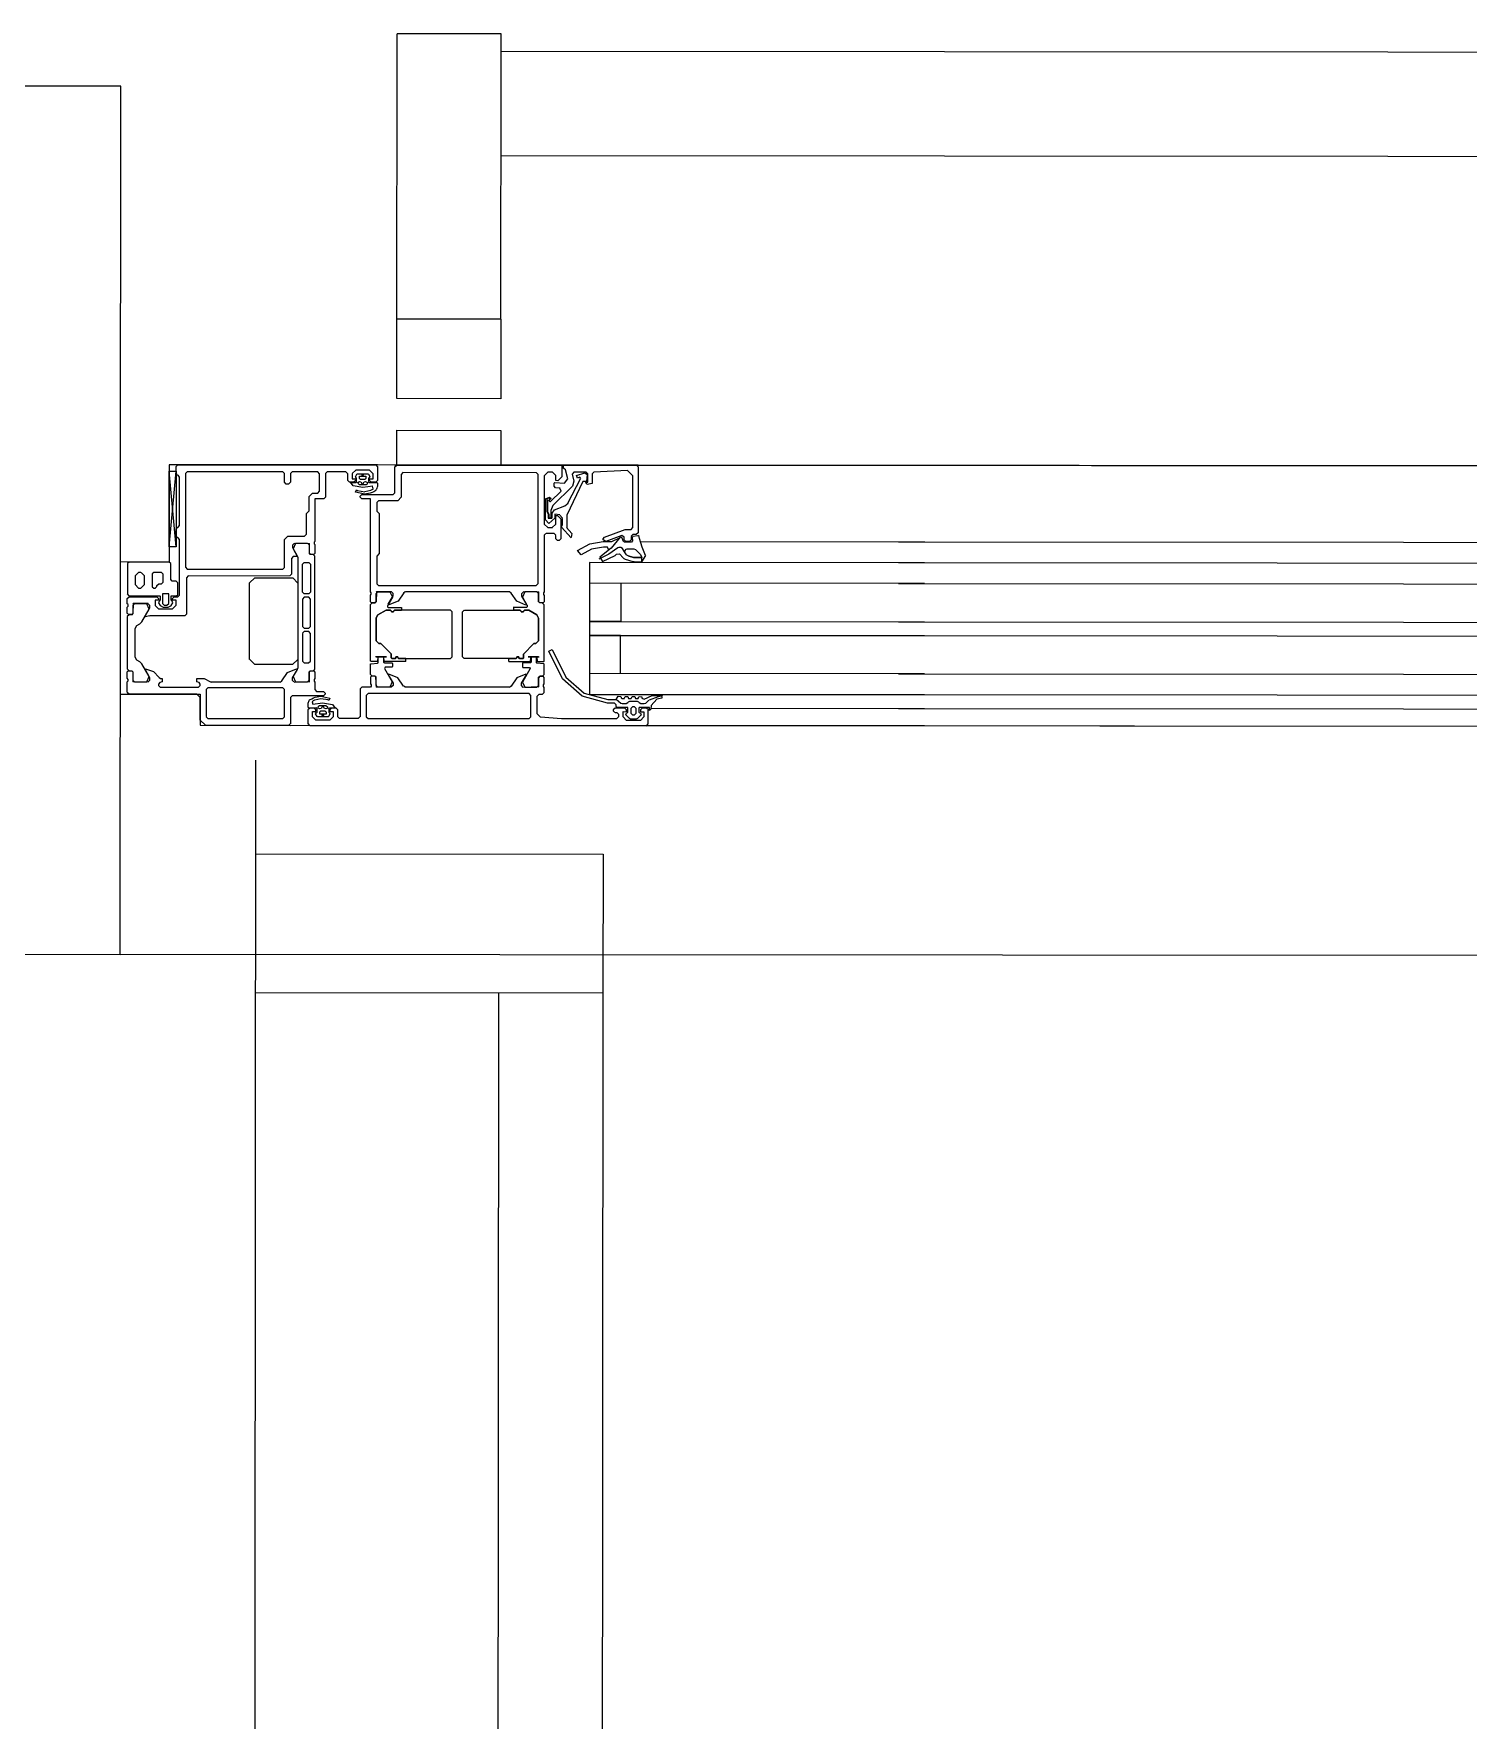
# Model space of a CAD drawing. Header units: metres. Extents: x 2.3 to 42.8, y 0.9 to 31.9.
# Drawn here: x 27.1181 to 27.2807, y 9.3852 to 9.5764 of the extents above; entities that cross this region are included whole.
import ezdxf

# ---------------------------------------------------------------- set-up
doc = ezdxf.new("R2010")
doc.units = ezdxf.units.M
doc.layers.add('ARREDI', color=9, linetype='Continuous')
doc.layers.add('PARETI_STRUTTURE', color=7, linetype='Continuous')

msp = doc.modelspace()

# ---------------------------------------------------------------- linework, layer by layer
at = {"layer": 'ARREDI'}
for points in [[(27.17107, 9.54405), (27.15926, 9.54406), (27.15929, 9.57434), (27.15929, 9.57546), (27.15929, 9.57616), (27.15929, 9.5764)], [(27.17107, 9.54406), (27.1711, 9.57434), (27.1711, 9.57545), (27.1711, 9.57616), (27.1711, 9.57639), (27.15929, 9.57641)], [(27.15928, 9.57546), (27.15928, 9.57435), (27.15928, 9.57289), (27.15928, 9.5712), (27.15928, 9.56938), (27.15928, 9.56756), (27.15928, 9.56586), (27.15927, 9.56441)], [(27.42235, 9.57422), (27.1711, 9.5744)], [(27.17109, 9.57267), (27.17109, 9.57361)], [(27.17109, 9.56338), (27.17109, 9.56432)], [(27.17109, 9.56259), (27.42234, 9.56241)], [(27.15925, 9.53504), (27.15925, 9.54406)], [(27.17107, 9.54405), (27.17107, 9.53503)], [(27.17107, 9.53503), (27.15926, 9.53504)], [(27.15925, 9.52751), (27.15925, 9.53146)], [(27.15926, 9.53146), (27.17106, 9.53144), (27.17106, 9.5275)], [(27.75241, 9.52709), (27.13346, 9.52753)], [(27.17106, 9.52751), (27.15926, 9.52752)], [(27.21614, 9.51881), (27.3878, 9.51869)], [(27.21614, 9.51645), (27.3878, 9.51632)], [(27.21614, 9.51407), (27.3878, 9.51395)], [(27.21613, 9.50974), (27.3878, 9.50962)], [(27.21613, 9.50817), (27.3878, 9.50804)], [(27.21613, 9.50385), (27.38779, 9.50372)], [(27.21613, 9.50149), (27.38779, 9.50136)], [(27.21612, 9.49991), (27.38779, 9.49979)], [(27.13698, 9.498), (27.74886, 9.49756)]]:
    msp.add_lwpolyline(points, dxfattribs=at)
at = {"layer": 'PARETI_STRUTTURE'}
for points in [[(27.12798, 9.57045), (27.1083, 9.57047), (27.10821, 9.47204), (27.12791, 9.47202)], [(27.15543, 9.52643), (27.15545, 9.5264), (27.15547, 9.52636), (27.15545, 9.52632), (27.15543, 9.52629), (27.15539, 9.52629), (27.15534, 9.52629), (27.15532, 9.52632), (27.15532, 9.52636), (27.15532, 9.5264), (27.15534, 9.52643), (27.15539, 9.52644)], [(27.15711, 9.51052), (27.15804, 9.51106), (27.15853, 9.51106), (27.15804, 9.51106)], [(27.15854, 9.51106), (27.15865, 9.51094)], [(27.15865, 9.51086), (27.15888, 9.51086)], [(27.15888, 9.51093), (27.159, 9.51106)], [(27.17338, 9.51092), (27.17325, 9.51105)], [(27.17361, 9.51085), (27.17337, 9.51085)], [(27.17373, 9.51104), (27.17361, 9.51093)], [(27.17514, 9.51051), (27.17421, 9.51105), (27.17373, 9.51105), (27.17421, 9.51105)], [(27.15692, 9.51017), (27.15711, 9.51052)], [(27.17534, 9.51016), (27.17514, 9.51051)], [(27.15723, 9.50727), (27.15691, 9.50759)], [(27.15864, 9.5061), (27.15746, 9.50728)], [(27.17361, 9.50608), (27.17479, 9.50726)], [(27.17502, 9.50726), (27.17534, 9.50758)], [(27.15915, 9.50576), (27.15915, 9.50568), (27.15914, 9.50562), (27.1591, 9.50558), (27.15903, 9.50557), (27.15872, 9.50557), (27.15868, 9.50558), (27.15865, 9.50561), (27.15864, 9.50565), (27.15864, 9.50609), (27.15864, 9.50565), (27.15865, 9.50561), (27.15868, 9.50558), (27.15872, 9.50557), (27.15903, 9.50557), (27.1591, 9.50558), (27.15914, 9.50562), (27.15915, 9.50568)], [(27.15939, 9.50576), (27.15915, 9.50576)], [(27.17286, 9.50575), (27.17309, 9.50575)], [(27.17309, 9.50575), (27.17309, 9.50567), (27.17311, 9.50561), (27.17315, 9.50557), (27.17322, 9.50556), (27.17352, 9.50556), (27.17357, 9.50557), (27.17359, 9.5056), (27.17361, 9.50563), (27.17361, 9.50608), (27.17361, 9.50563), (27.17359, 9.5056), (27.17357, 9.50557), (27.17352, 9.50556), (27.17322, 9.50556), (27.17315, 9.50557), (27.17311, 9.50561), (27.17309, 9.50567)], [(27.15085, 9.49908), (27.15082, 9.49911), (27.1508, 9.49915), (27.15082, 9.49919), (27.15085, 9.49922), (27.15089, 9.49922), (27.15093, 9.49922), (27.15096, 9.49919), (27.15096, 9.49915), (27.15096, 9.49911), (27.15093, 9.49908), (27.15089, 9.49907)]]:
    msp.add_lwpolyline(points, close=True, dxfattribs=at)
for points in [[(27.15706, 9.52752), (27.13346, 9.52753), (27.13345, 9.5165), (27.12793, 9.51652)], [(27.13345, 9.51824), (27.13345, 9.52683), (27.13425, 9.52683), (27.13425, 9.51824), (27.13345, 9.51824), (27.13425, 9.52683)], [(27.13424, 9.51824), (27.13346, 9.52683)], [(27.13425, 9.52734), (27.13444, 9.52753)], [(27.13425, 9.52655), (27.13425, 9.52733)], [(27.1344, 9.52636), (27.13425, 9.52655)], [(27.13448, 9.52634), (27.1344, 9.52636)], [(27.13444, 9.52753), (27.15689, 9.52752)], [(27.13464, 9.52615), (27.13449, 9.52635)], [(27.13464, 9.52065), (27.13464, 9.52615)], [(27.13531, 9.52655), (27.1353, 9.51592)], [(27.13551, 9.52674), (27.13531, 9.52655)], [(27.14633, 9.52673), (27.1355, 9.52675)], [(27.14653, 9.52654), (27.14634, 9.52673)], [(27.14653, 9.52555), (27.14653, 9.52654)], [(27.1474, 9.52673), (27.1472, 9.52654)], [(27.1472, 9.52654), (27.1472, 9.52555)], [(27.15031, 9.52673), (27.1474, 9.52673)], [(27.15051, 9.52653), (27.15031, 9.52673)], [(27.15051, 9.52453), (27.15051, 9.52653)], [(27.15137, 9.52673), (27.15118, 9.52654)], [(27.15118, 9.52654), (27.15118, 9.52385)], [(27.1535, 9.52673), (27.15138, 9.52673)], [(27.1537, 9.52653), (27.1535, 9.52673)], [(27.1537, 9.52575), (27.1537, 9.52654)], [(27.1546, 9.52693), (27.15421, 9.52654)], [(27.15421, 9.52653), (27.15421, 9.52594), (27.1546, 9.52594), (27.1546, 9.52574)], [(27.15458, 9.52619), (27.15473, 9.52648)], [(27.15464, 9.52608), (27.15458, 9.52619)], [(27.15618, 9.52693), (27.15461, 9.52693)], [(27.15471, 9.526), (27.15463, 9.52608)], [(27.15471, 9.52562), (27.15471, 9.526)], [(27.15473, 9.52648), (27.1548, 9.52652)], [(27.1548, 9.52653), (27.15597, 9.52653)], [(27.15503, 9.52597), (27.15503, 9.52625)], [(27.15503, 9.52625), (27.15574, 9.52625)], [(27.15515, 9.52586), (27.15503, 9.52598)], [(27.15574, 9.52597), (27.15562, 9.52586)], [(27.15574, 9.52625), (27.15574, 9.52597)], [(27.15597, 9.52653), (27.15604, 9.52648)], [(27.15604, 9.52649), (27.15622, 9.5262)], [(27.15613, 9.52608), (27.15605, 9.526)], [(27.15606, 9.526), (27.15606, 9.52563)], [(27.15622, 9.5262), (27.15614, 9.52608)], [(27.15657, 9.52653), (27.15618, 9.52692)], [(27.15618, 9.52574), (27.15618, 9.52594), (27.15657, 9.52594), (27.15657, 9.52654)], [(27.15689, 9.52752), (27.15708, 9.52732)], [(27.15708, 9.52732), (27.15708, 9.52575)], [(27.15905, 9.52732), (27.15925, 9.52751)], [(27.15905, 9.52751), (27.17795, 9.5275)], [(27.15905, 9.52436), (27.15905, 9.52732)], [(27.15925, 9.52751), (27.17796, 9.5275), (27.17796, 9.52617), (27.17751, 9.52572), (27.17728, 9.52574), (27.17728, 9.52632)], [(27.15996, 9.52665), (27.15976, 9.52645)], [(27.15976, 9.52645), (27.15976, 9.52385)], [(27.17508, 9.52664), (27.15995, 9.52665)], [(27.17527, 9.52644), (27.17508, 9.52663)], [(27.17527, 9.51404), (27.17528, 9.52644)], [(27.17598, 9.52632), (27.17598, 9.52396)], [(27.17638, 9.52671), (27.17599, 9.52633)], [(27.17689, 9.52671), (27.17637, 9.52671)], [(27.17728, 9.52632), (27.17689, 9.52671)], [(27.18662, 9.5275), (27.17795, 9.5275), (27.41813, 9.52733)], [(27.1782, 9.52711), (27.17815, 9.52711), (27.17815, 9.5275), (27.18642, 9.5275)], [(27.17838, 9.52696), (27.17819, 9.5271)], [(27.17825, 9.52544), (27.17866, 9.52594)], [(27.17866, 9.52593), (27.17838, 9.52696)], [(27.18082, 9.52645), (27.18078, 9.52564), (27.18035, 9.52563), (27.17852, 9.52183), (27.17852, 9.52043)], [(27.17866, 9.5232), (27.18011, 9.52602)], [(27.17932, 9.52671), (27.17912, 9.52646)], [(27.17913, 9.52646), (27.17934, 9.5257)], [(27.18071, 9.52671), (27.17932, 9.52671)], [(27.17964, 9.52634), (27.18056, 9.52662)], [(27.17973, 9.52604), (27.17964, 9.52635)], [(27.18001, 9.52613), (27.17973, 9.52604)], [(27.1801, 9.52601), (27.18, 9.52613)], [(27.18056, 9.52662), (27.18083, 9.52644)], [(27.18081, 9.52532), (27.18067, 9.52557), (27.18091, 9.52557), (27.18091, 9.52652)], [(27.1809, 9.52651), (27.18071, 9.52671)], [(27.1816, 9.52672), (27.18141, 9.52652)], [(27.18142, 9.52652), (27.18142, 9.52541)], [(27.18541, 9.52688), (27.1816, 9.52671)], [(27.18602, 9.52629), (27.18541, 9.52689)], [(27.18602, 9.52041), (27.18602, 9.52628)], [(27.2191, 9.52747), (27.18642, 9.5275), (27.18661, 9.5273)], [(27.18661, 9.5275), (27.40948, 9.52734), (27.41813, 9.52733)], [(27.18661, 9.5273), (27.18661, 9.51981)], [(27.14673, 9.52536), (27.14653, 9.52555)], [(27.147, 9.52536), (27.14672, 9.52536)], [(27.1472, 9.52555), (27.147, 9.52536)], [(27.14932, 9.52394), (27.14971, 9.52433)], [(27.14972, 9.52433), (27.15032, 9.52433)], [(27.15031, 9.52433), (27.1505, 9.52453)], [(27.15389, 9.52555), (27.1537, 9.52574)], [(27.1544, 9.52555), (27.15389, 9.52555)], [(27.15431, 9.52516), (27.15401, 9.52555)], [(27.15401, 9.52554), (27.15464, 9.52554)], [(27.15431, 9.52516), (27.15431, 9.52516)], [(27.15653, 9.52511), (27.15542, 9.52497), (27.15431, 9.52515)], [(27.1546, 9.52575), (27.15441, 9.52555)], [(27.15458, 9.52443), (27.1547, 9.52468)], [(27.15562, 9.52422), (27.15458, 9.52443)], [(27.15464, 9.52554), (27.15472, 9.52563)], [(27.1547, 9.52468), (27.1548, 9.52463)], [(27.1548, 9.52463), (27.15562, 9.52449)], [(27.15488, 9.5254), (27.15487, 9.52543), (27.15483, 9.52554), (27.15505, 9.52564)], [(27.15505, 9.52528), (27.15488, 9.5254)], [(27.15505, 9.52564), (27.1552, 9.52559)], [(27.15578, 9.52526), (27.15557, 9.52525), (27.15527, 9.52526), (27.15505, 9.52528)], [(27.15511, 9.52397), (27.15531, 9.52417)], [(27.15511, 9.52386), (27.15511, 9.52398)], [(27.15562, 9.52586), (27.15515, 9.52586)], [(27.1552, 9.52559), (27.15539, 9.52526), (27.15557, 9.52559)], [(27.15531, 9.52417), (27.15885, 9.52417)], [(27.15557, 9.52559), (27.15573, 9.52565)], [(27.15693, 9.52467), (27.1569, 9.52463), (27.15664, 9.52449), (27.15646, 9.52441), (27.15625, 9.52433), (27.15604, 9.52427), (27.15583, 9.52423), (27.15562, 9.52422)], [(27.15562, 9.5245), (27.15632, 9.52466)], [(27.15573, 9.52564), (27.15594, 9.52554), (27.1559, 9.52535)], [(27.15589, 9.52535), (27.15578, 9.52527)], [(27.15605, 9.52562), (27.15614, 9.52554)], [(27.15613, 9.52554), (27.15698, 9.52554)], [(27.15637, 9.52555), (27.15618, 9.52574)], [(27.15632, 9.52467), (27.15648, 9.52475), (27.15661, 9.52483)], [(27.15689, 9.52555), (27.15637, 9.52555)], [(27.1566, 9.52483), (27.15652, 9.52512)], [(27.15708, 9.52574), (27.15689, 9.52555)], [(27.15704, 9.52498), (27.15693, 9.52468)], [(27.15698, 9.52554), (27.15706, 9.52546)], [(27.15706, 9.52546), (27.15706, 9.52506), (27.15704, 9.52499)], [(27.15885, 9.52417), (27.15905, 9.52436)], [(27.17598, 9.52396), (27.17598, 9.52357)], [(27.1767, 9.52338), (27.17788, 9.52455)], [(27.17918, 9.52513), (27.17696, 9.52291)], [(27.17708, 9.52545), (27.17717, 9.52554)], [(27.17708, 9.52513), (27.17708, 9.52545)], [(27.17726, 9.52493), (27.17708, 9.52513)], [(27.17717, 9.52553), (27.17825, 9.52544)], [(27.17776, 9.52489), (27.17726, 9.52493)], [(27.17788, 9.52455), (27.17775, 9.52489)], [(27.17933, 9.5257), (27.17918, 9.52513)], [(27.18142, 9.52541), (27.18082, 9.52532)], [(27.14901, 9.51965), (27.14901, 9.52201), (27.14933, 9.52233), (27.14933, 9.52394)], [(27.15098, 9.52366), (27.14999, 9.52366), (27.14999, 9.52102)], [(27.15117, 9.52386), (27.15098, 9.52366)], [(27.15531, 9.52366), (27.15511, 9.52385)], [(27.15629, 9.52102), (27.15629, 9.52366), (27.15531, 9.52366)], [(27.1572, 9.52346), (27.157, 9.52327)], [(27.157, 9.52326), (27.157, 9.52228), (27.15728, 9.522), (27.15728, 9.51747), (27.157, 9.51719), (27.157, 9.51405)], [(27.15936, 9.52346), (27.1572, 9.52346)], [(27.15976, 9.52385), (27.15937, 9.52346)], [(27.17598, 9.52357), (27.17598, 9.52082)], [(27.17611, 9.52368), (27.17658, 9.52388)], [(27.17611, 9.52128), (27.17611, 9.52368)], [(27.17646, 9.52377), (27.17627, 9.52368)], [(27.17627, 9.52367), (27.17627, 9.52225)], [(27.17627, 9.52226), (27.17634, 9.52213)], [(27.17633, 9.52213), (27.17643, 9.52195)], [(27.17637, 9.52352), (27.17644, 9.52355)], [(27.17637, 9.52223), (27.17637, 9.52352)], [(27.17642, 9.52213), (27.17637, 9.52222)], [(27.17653, 9.52192), (27.17642, 9.52213)], [(27.17644, 9.52355), (27.1766, 9.52338)], [(27.17664, 9.5236), (27.17646, 9.52378)], [(27.17658, 9.52388), (27.17675, 9.52371)], [(27.17659, 9.52339), (27.1767, 9.52339)], [(27.17675, 9.52371), (27.17664, 9.5236)], [(27.17696, 9.52291), (27.17672, 9.52236)], [(27.17673, 9.52236), (27.17673, 9.52151)], [(27.17686, 9.52207), (27.17712, 9.52244)], [(27.17686, 9.5215), (27.17686, 9.52207)], [(27.17712, 9.52244), (27.17832, 9.52287)], [(27.17832, 9.52287), (27.17867, 9.52319)], [(27.13424, 9.52025), (27.1344, 9.52044)], [(27.13424, 9.51946), (27.13424, 9.52024)], [(27.1344, 9.52044), (27.13448, 9.52045)], [(27.13448, 9.52045), (27.13463, 9.52065)], [(27.14999, 9.52102), (27.14999, 9.52064)], [(27.14999, 9.52063), (27.14999, 9.51885)], [(27.15629, 9.52063), (27.15629, 9.52102)], [(27.15629, 9.51885), (27.15629, 9.52063)], [(27.17598, 9.52081), (27.17637, 9.52042)], [(27.1765, 9.52089), (27.17611, 9.52128)], [(27.17637, 9.52041), (27.17689, 9.52041)], [(27.17642, 9.52195), (27.17642, 9.52149)], [(27.17642, 9.5215), (27.17685, 9.5215)], [(27.17717, 9.52147), (27.1765, 9.52089)], [(27.17653, 9.5215), (27.17653, 9.52192)], [(27.17673, 9.5215), (27.17653, 9.5215)], [(27.17688, 9.52041), (27.17727, 9.5208)], [(27.17775, 9.52185), (27.17718, 9.52194), (27.17718, 9.52147)], [(27.17728, 9.52081), (27.17728, 9.52179), (27.17747, 9.52179)], [(27.17748, 9.52179), (27.17786, 9.5214)], [(27.17804, 9.52147), (27.17775, 9.52184)], [(27.17787, 9.5214), (27.17787, 9.51915)], [(27.17792, 9.52045), (27.17796, 9.5206)], [(27.17903, 9.51927), (27.17792, 9.52045)], [(27.17796, 9.52059), (27.17803, 9.52073)], [(27.17804, 9.52073), (27.17804, 9.52146)], [(27.17851, 9.52043), (27.17909, 9.51973)], [(27.1828, 9.51934), (27.18516, 9.5202)], [(27.18516, 9.5202), (27.18523, 9.52021)], [(27.18523, 9.52021), (27.18582, 9.52021)], [(27.18582, 9.52021), (27.18602, 9.52041)], [(27.1344, 9.51927), (27.13425, 9.51947)], [(27.13448, 9.51926), (27.13439, 9.51927)], [(27.13464, 9.51906), (27.13448, 9.51926)], [(27.13463, 9.51275), (27.13463, 9.51906)], [(27.14652, 9.51591), (27.14652, 9.51906)], [(27.14653, 9.51906), (27.14691, 9.51945)], [(27.14692, 9.51945), (27.14881, 9.51945)], [(27.14763, 9.51862), (27.14743, 9.51843)], [(27.14743, 9.51843), (27.14743, 9.51815), (27.14797, 9.5172)], [(27.14779, 9.51862), (27.14751, 9.51802)], [(27.14937, 9.51749), (27.14937, 9.51857), (27.14763, 9.51863)], [(27.14915, 9.51862), (27.14778, 9.51862)], [(27.14881, 9.51945), (27.149, 9.51965)], [(27.14935, 9.51842), (27.14916, 9.51861)], [(27.14937, 9.51857), (27.14933, 9.51862)], [(27.14935, 9.51748), (27.14935, 9.51842)], [(27.14999, 9.51886), (27.14991, 9.51875)], [(27.14991, 9.51875), (27.14991, 9.51857)], [(27.14991, 9.51857), (27.15, 9.51846)], [(27.14999, 9.51846), (27.14999, 9.51749)], [(27.15629, 9.51846), (27.15629, 9.51885)], [(27.15629, 9.51315), (27.15629, 9.51846)], [(27.17617, 9.51975), (27.17598, 9.51955)], [(27.17598, 9.51955), (27.17598, 9.51313)], [(27.17708, 9.51975), (27.17618, 9.51975)], [(27.17728, 9.51955), (27.17708, 9.51974)], [(27.17728, 9.51915), (27.17728, 9.51954)], [(27.17747, 9.51896), (27.17728, 9.51915)], [(27.17767, 9.51896), (27.17748, 9.51896)], [(27.17787, 9.51915), (27.17767, 9.51896)], [(27.1791, 9.51974), (27.17903, 9.51928)], [(27.17976, 9.51783), (27.18113, 9.51858), (27.18267, 9.51884)], [(27.18458, 9.51935), (27.18354, 9.5181), (27.18226, 9.51707)], [(27.18267, 9.51916), (27.1828, 9.51934)], [(27.18267, 9.51903), (27.18267, 9.51916)], [(27.18294, 9.51885), (27.18267, 9.51903)], [(27.18268, 9.51884), (27.18361, 9.51884)], [(27.18477, 9.51951), (27.18294, 9.51885)], [(27.18362, 9.51884), (27.18452, 9.51925)], [(27.18478, 9.51931), (27.18459, 9.51935)], [(27.18503, 9.51933), (27.18477, 9.51951)], [(27.18495, 9.51885), (27.18478, 9.51931)], [(27.18506, 9.51878), (27.18495, 9.51886)], [(27.18503, 9.51903), (27.18503, 9.51932)], [(27.18523, 9.51883), (27.18504, 9.51903)], [(27.18587, 9.51877), (27.18506, 9.51877)], [(27.18562, 9.51883), (27.18524, 9.51883)], [(27.18582, 9.51903), (27.18563, 9.51884)], [(27.18602, 9.51962), (27.18582, 9.51943)], [(27.18582, 9.51942), (27.18582, 9.51904)], [(27.18598, 9.51891), (27.18587, 9.51877)], [(27.18603, 9.51939), (27.18594, 9.51927)], [(27.18594, 9.51926), (27.18598, 9.5189)], [(27.18641, 9.51962), (27.18602, 9.51962)], [(27.18658, 9.5195), (27.18603, 9.51939)], [(27.18661, 9.51982), (27.18641, 9.51962)], [(27.18672, 9.51941), (27.18658, 9.51951)], [(27.18677, 9.51916), (27.18672, 9.51941)], [(27.18746, 9.51725), (27.18706, 9.51818), (27.18677, 9.51917)], [(27.18688, 9.51883), (27.2191, 9.5188)], [(27.12892, 9.51651), (27.12873, 9.51633)], [(27.12873, 9.51633), (27.12873, 9.5129)], [(27.13345, 9.51651), (27.12892, 9.51651)], [(27.13365, 9.51633), (27.13345, 9.51651)], [(27.13365, 9.51455), (27.13365, 9.51633)], [(27.14751, 9.51713), (27.14731, 9.51693)], [(27.14731, 9.51693), (27.14731, 9.51512)], [(27.14751, 9.51802), (27.14802, 9.51711)], [(27.14793, 9.51713), (27.14751, 9.51713)], [(27.14798, 9.5172), (27.14794, 9.51712)], [(27.14803, 9.51712), (27.14806, 9.51702)], [(27.14805, 9.51702), (27.14804, 9.50452)], [(27.14857, 9.51626), (27.14877, 9.51646)], [(27.14877, 9.51646), (27.14928, 9.51646)], [(27.14928, 9.51646), (27.14948, 9.51626)], [(27.14947, 9.51736), (27.14934, 9.51748)], [(27.14949, 9.51737), (27.14937, 9.5175)], [(27.14979, 9.51736), (27.14947, 9.51736)], [(27.14987, 9.51737), (27.14948, 9.51737)], [(27.14998, 9.51716), (27.14979, 9.51735)], [(27.14999, 9.51749), (27.14986, 9.51738)], [(27.14998, 9.50437), (27.14999, 9.51716)], [(27.18015, 9.51733), (27.17976, 9.51783)], [(27.18268, 9.51821), (27.18133, 9.51798), (27.18015, 9.51733)], [(27.21909, 9.51644), (27.18109, 9.51646), (27.18109, 9.5015), (27.21908, 9.50148)], [(27.18432, 9.51814), (27.1833, 9.51739), (27.18216, 9.51682)], [(27.18226, 9.51707), (27.18258, 9.51659)], [(27.18258, 9.51658), (27.18403, 9.51726)], [(27.18316, 9.51821), (27.18269, 9.51821)], [(27.18329, 9.51786), (27.18316, 9.51821)], [(27.18403, 9.51727), (27.18418, 9.51742)], [(27.18418, 9.51742), (27.18452, 9.51746)], [(27.18441, 9.51816), (27.18433, 9.51814)], [(27.18467, 9.51816), (27.18442, 9.51816)], [(27.18451, 9.51746), (27.18493, 9.51698)], [(27.18485, 9.51805), (27.18467, 9.51816)], [(27.18528, 9.51734), (27.18507, 9.51768), (27.18485, 9.51805)], [(27.18492, 9.51697), (27.18516, 9.51682)], [(27.18506, 9.51768), (27.18527, 9.51801)], [(27.18515, 9.51682), (27.18601, 9.51657)], [(27.18547, 9.51722), (27.18527, 9.51734)], [(27.18528, 9.51802), (27.18614, 9.51802)], [(27.18547, 9.51722), (27.18609, 9.51704), (27.18547, 9.51722)], [(27.18601, 9.51657), (27.18615, 9.51656)], [(27.1862, 9.51702), (27.18608, 9.51703), (27.1862, 9.51702)], [(27.18613, 9.51802), (27.18633, 9.51792)], [(27.18615, 9.51655), (27.18705, 9.51655), (27.18705, 9.51704), (27.18705, 9.51702), (27.18619, 9.51702), (27.18705, 9.51702)], [(27.18633, 9.51792), (27.18688, 9.51736)], [(27.18689, 9.51736), (27.18705, 9.51704)], [(27.18705, 9.51655), (27.18747, 9.51724)], [(27.18705, 9.51655), (27.18705, 9.51655)], [(27.12959, 9.51494), (27.12959, 9.51395)], [(27.12999, 9.51533), (27.1296, 9.51494)], [(27.13026, 9.51533), (27.12998, 9.51533)], [(27.13065, 9.51494), (27.13027, 9.51532)], [(27.13065, 9.51395), (27.13065, 9.51494)], [(27.13173, 9.51533), (27.13152, 9.51516)], [(27.13152, 9.51517), (27.13152, 9.51371)], [(27.1326, 9.51533), (27.13173, 9.51533)], [(27.13278, 9.51513), (27.1326, 9.51533)], [(27.13278, 9.51422), (27.13278, 9.51513)], [(27.13381, 9.51434), (27.13364, 9.51455)], [(27.1353, 9.51592), (27.1355, 9.51572)], [(27.13562, 9.51493), (27.13542, 9.51474)], [(27.13542, 9.51474), (27.13542, 9.5106)], [(27.1355, 9.51572), (27.14633, 9.51571)], [(27.14711, 9.51492), (27.13561, 9.51494)], [(27.14258, 9.51414), (27.14318, 9.51474)], [(27.14318, 9.51473), (27.14747, 9.51473)], [(27.14633, 9.51571), (27.14652, 9.51591)], [(27.14731, 9.51512), (27.14712, 9.51493)], [(27.14747, 9.51473), (27.14805, 9.51413)], [(27.14857, 9.51311), (27.14857, 9.51626)], [(27.14948, 9.51626), (27.14948, 9.51311)], [(27.12872, 9.5129), (27.12888, 9.5127)], [(27.12872, 9.51238), (27.12892, 9.51257)], [(27.12888, 9.51269), (27.13212, 9.51269)], [(27.12892, 9.51257), (27.13207, 9.51257)], [(27.12959, 9.51395), (27.12998, 9.51356)], [(27.12998, 9.51356), (27.13026, 9.51356)], [(27.13026, 9.51356), (27.13065, 9.51395)], [(27.13152, 9.51372), (27.13173, 9.51355)], [(27.13173, 9.51356), (27.1319, 9.51356)], [(27.13189, 9.51356), (27.13207, 9.51375)], [(27.13207, 9.51387), (27.13228, 9.51404)], [(27.13207, 9.51375), (27.13207, 9.51386)], [(27.13207, 9.51257), (27.13226, 9.51238)], [(27.13211, 9.51269), (27.13242, 9.51268)], [(27.13228, 9.51403), (27.1326, 9.51403)], [(27.13243, 9.51267), (27.13243, 9.51219)], [(27.1326, 9.51403), (27.13278, 9.51422)], [(27.1327, 9.51289), (27.1327, 9.51182)], [(27.13341, 9.51289), (27.1327, 9.51289)], [(27.13341, 9.51182), (27.13341, 9.51289)], [(27.13369, 9.51267), (27.13399, 9.51269)], [(27.13369, 9.51219), (27.13369, 9.51268)], [(27.13424, 9.51434), (27.13381, 9.51434)], [(27.13384, 9.51237), (27.13404, 9.51257)], [(27.134, 9.51269), (27.13432, 9.51269)], [(27.13404, 9.51257), (27.13443, 9.51257)], [(27.13443, 9.51416), (27.13424, 9.51434)], [(27.13431, 9.51269), (27.13444, 9.51281)], [(27.13443, 9.51281), (27.13443, 9.51417)], [(27.13443, 9.51257), (27.13463, 9.51275)], [(27.14258, 9.50548), (27.14258, 9.51414)], [(27.14806, 9.51414), (27.14806, 9.50547)], [(27.14877, 9.51291), (27.14857, 9.51311)], [(27.14877, 9.51252), (27.14857, 9.51232)], [(27.14928, 9.51291), (27.14877, 9.51291)], [(27.14928, 9.51252), (27.14877, 9.51252)], [(27.14948, 9.51311), (27.14928, 9.51291)], [(27.14948, 9.51232), (27.14928, 9.51252)], [(27.15636, 9.51304), (27.15628, 9.51315)], [(27.15629, 9.51275), (27.15637, 9.51286)], [(27.15629, 9.51201), (27.15629, 9.51275)], [(27.15636, 9.51286), (27.15636, 9.51304)], [(27.15696, 9.51315), (27.15691, 9.5131)], [(27.15865, 9.51314), (27.15695, 9.51314), (27.15691, 9.512)], [(27.15692, 9.51294), (27.15711, 9.51314)], [(27.15692, 9.512), (27.15692, 9.51294)], [(27.157, 9.51405), (27.15719, 9.51386)], [(27.15712, 9.51314), (27.15849, 9.51314)], [(27.15719, 9.51385), (27.17507, 9.51384)], [(27.15876, 9.51254), (27.15825, 9.51163)], [(27.1583, 9.51173), (27.15884, 9.51267), (27.15884, 9.51295)], [(27.16004, 9.51301), (27.1594, 9.51208), (27.15836, 9.51165)], [(27.15849, 9.51314), (27.15876, 9.51254)], [(27.15885, 9.51295), (27.15865, 9.51314)], [(27.16022, 9.51314), (27.16003, 9.513)], [(27.17204, 9.51313), (27.16023, 9.51315)], [(27.17222, 9.513), (27.17204, 9.51314)], [(27.1739, 9.51164), (27.17286, 9.51207), (27.17222, 9.513)], [(27.17341, 9.51294), (27.17341, 9.51266), (27.17395, 9.51171)], [(27.17361, 9.51313), (27.17342, 9.51294)], [(27.17377, 9.51313), (27.1735, 9.51253)], [(27.1735, 9.51253), (27.17401, 9.51162)], [(27.17535, 9.512), (27.17535, 9.51308), (27.17361, 9.51314)], [(27.17514, 9.51313), (27.17377, 9.51313)], [(27.17507, 9.51384), (27.17526, 9.51404)], [(27.17534, 9.51293), (27.17515, 9.51313)], [(27.17535, 9.51308), (27.17531, 9.51313)], [(27.17534, 9.51199), (27.17534, 9.51293)], [(27.17597, 9.51313), (27.17589, 9.51302)], [(27.17589, 9.51302), (27.17589, 9.51284)], [(27.17589, 9.51285), (27.17598, 9.51273)], [(27.17597, 9.51274), (27.17597, 9.512)], [(27.21909, 9.51407), (27.18109, 9.5141)], [(27.18464, 9.5141), (27.18464, 9.50976), (27.1811, 9.50976), (27.21908, 9.50974)], [(27.12872, 9.51179), (27.12872, 9.51238)], [(27.1288, 9.51168), (27.12872, 9.51179)], [(27.12872, 9.51139), (27.12881, 9.51151)], [(27.12872, 9.51066), (27.12872, 9.5114)], [(27.12884, 9.51055), (27.12873, 9.51067)], [(27.1288, 9.5115), (27.1288, 9.51168)], [(27.12935, 9.51066), (27.12922, 9.51054)], [(27.12936, 9.51064), (27.12923, 9.51052)], [(27.13109, 9.5118), (27.12939, 9.5118), (27.12935, 9.51066)], [(27.12939, 9.5118), (27.12935, 9.51176)], [(27.12955, 9.51178), (27.12936, 9.51159)], [(27.12936, 9.51159), (27.12936, 9.51064)], [(27.13092, 9.51178), (27.12955, 9.51178)], [(27.13037, 9.50975), (27.1312, 9.51118)], [(27.13074, 9.51038), (27.13128, 9.51133), (27.13128, 9.5116)], [(27.1312, 9.51118), (27.13092, 9.51178)], [(27.13128, 9.5116), (27.13109, 9.51179)], [(27.13187, 9.51159), (27.13226, 9.5112)], [(27.13227, 9.51237), (27.13227, 9.51218), (27.13188, 9.51218), (27.13188, 9.51158)], [(27.13233, 9.51207), (27.13226, 9.5119)], [(27.13226, 9.5119), (27.13244, 9.51159)], [(27.13227, 9.51119), (27.13384, 9.51119)], [(27.13242, 9.51219), (27.13233, 9.51207)], [(27.13244, 9.51159), (27.13278, 9.51139)], [(27.1327, 9.51182), (27.1329, 9.51163)], [(27.13278, 9.51139), (27.13336, 9.51139)], [(27.1329, 9.51163), (27.13322, 9.51163)], [(27.13321, 9.51163), (27.13341, 9.51182)], [(27.13336, 9.51139), (27.13371, 9.51158)], [(27.13379, 9.51208), (27.13368, 9.51219)], [(27.1337, 9.51159), (27.13388, 9.51189)], [(27.13388, 9.5119), (27.13379, 9.51208)], [(27.13384, 9.51119), (27.13423, 9.51158)], [(27.13424, 9.51159), (27.13424, 9.51218), (27.13385, 9.51218), (27.13385, 9.51238)], [(27.13542, 9.5106), (27.13522, 9.51041)], [(27.14857, 9.51232), (27.14857, 9.50921)], [(27.14947, 9.50921), (27.14947, 9.51232)], [(27.15698, 9.50576), (27.15705, 9.50575), (27.15709, 9.50571), (27.15711, 9.50564), (27.15708, 9.50533), (27.15707, 9.50529), (27.15704, 9.50526), (27.157, 9.50525), (27.15636, 9.50525), (27.15632, 9.50526), (27.15629, 9.50529), (27.15627, 9.50533), (27.15629, 9.51168)], [(27.1564, 9.51189), (27.15628, 9.512)], [(27.15629, 9.51168), (27.15648, 9.51188)], [(27.15679, 9.51189), (27.1564, 9.51189)], [(27.15648, 9.51188), (27.1568, 9.51188)], [(27.15691, 9.51201), (27.15678, 9.5119)], [(27.1568, 9.51188), (27.15691, 9.51201)], [(27.15824, 9.51163), (27.15821, 9.51154)], [(27.15821, 9.51154), (27.15821, 9.51145)], [(27.15821, 9.51145), (27.1583, 9.51137)], [(27.15829, 9.51137), (27.15979, 9.51137)], [(27.15835, 9.51165), (27.1583, 9.51173)], [(27.15865, 9.51094), (27.15865, 9.51085), (27.15865, 9.51094)], [(27.15888, 9.51086), (27.15888, 9.51094), (27.15888, 9.51086)], [(27.16534, 9.51105), (27.15901, 9.51105), (27.15979, 9.51105)], [(27.15979, 9.51137), (27.15979, 9.51105)], [(27.16554, 9.51085), (27.16534, 9.51105)], [(27.16553, 9.50576), (27.16553, 9.51085)], [(27.16672, 9.51085), (27.16691, 9.51105)], [(27.16672, 9.50576), (27.16672, 9.51085)], [(27.16692, 9.51105), (27.17325, 9.51105), (27.17247, 9.51105)], [(27.17396, 9.51136), (27.17246, 9.51136)], [(27.17247, 9.51136), (27.17247, 9.51104)], [(27.17337, 9.51085), (27.17337, 9.51093), (27.17337, 9.51085)], [(27.17361, 9.51093), (27.17361, 9.51085), (27.17361, 9.51093)], [(27.17396, 9.51172), (27.1739, 9.51164)], [(27.17404, 9.51144), (27.17396, 9.51136)], [(27.17402, 9.51162), (27.17404, 9.51153)], [(27.17404, 9.51152), (27.17404, 9.51144)], [(27.17527, 9.50575), (27.1752, 9.50574), (27.17515, 9.50569), (27.17514, 9.50564), (27.17517, 9.50532), (27.17518, 9.50528), (27.17521, 9.50525), (27.17525, 9.50524), (27.17589, 9.50524), (27.17593, 9.50525), (27.17596, 9.50528), (27.17597, 9.50532), (27.17597, 9.51167)], [(27.17546, 9.51187), (27.17535, 9.51198)], [(27.17547, 9.51188), (27.17536, 9.512)], [(27.17578, 9.51187), (27.17546, 9.51187)], [(27.17585, 9.51188), (27.17547, 9.51188)], [(27.17597, 9.51167), (27.17578, 9.51186)], [(27.17597, 9.512), (27.17585, 9.51189)], [(27.12892, 9.51052), (27.12872, 9.51033)], [(27.12872, 9.51033), (27.12872, 9.5044)], [(27.12923, 9.51055), (27.12884, 9.51055)], [(27.12924, 9.51052), (27.12892, 9.51052)], [(27.12959, 9.50899), (27.12978, 9.50933)], [(27.12959, 9.50573), (27.12959, 9.50898)], [(27.12979, 9.50933), (27.13014, 9.50952)], [(27.13014, 9.50952), (27.13037, 9.50975)], [(27.13079, 9.5103), (27.13073, 9.51038)], [(27.13123, 9.5104), (27.13079, 9.5103)], [(27.1313, 9.51041), (27.13123, 9.51039)], [(27.13522, 9.5104), (27.1313, 9.5104)], [(27.14857, 9.50921), (27.14876, 9.50902)], [(27.14876, 9.50901), (27.14928, 9.50901)], [(27.14928, 9.50901), (27.14947, 9.50921)], [(27.15691, 9.50759), (27.15691, 9.51018), (27.15691, 9.50759)], [(27.17534, 9.50758), (27.17534, 9.51016), (27.17534, 9.50758)], [(27.14876, 9.50862), (27.14857, 9.50843)], [(27.14857, 9.50842), (27.14857, 9.50527)], [(27.14928, 9.50862), (27.14876, 9.50862)], [(27.14947, 9.50842), (27.14928, 9.50862)], [(27.14947, 9.50527), (27.14947, 9.50843)], [(27.15746, 9.50728), (27.15723, 9.50728), (27.15746, 9.50728)], [(27.17479, 9.50726), (27.17502, 9.50726), (27.17479, 9.50726)], [(27.18463, 9.50386), (27.18463, 9.50819), (27.18109, 9.50819), (27.21909, 9.50817)], [(27.12979, 9.50539), (27.12959, 9.50573)], [(27.13013, 9.50519), (27.12979, 9.50538)], [(27.13037, 9.50496), (27.13013, 9.50519)], [(27.13119, 9.50353), (27.13037, 9.50496)], [(27.14317, 9.50489), (27.14259, 9.50548)], [(27.14746, 9.50488), (27.14317, 9.50488)], [(27.14805, 9.50547), (27.14745, 9.50489)], [(27.14857, 9.50527), (27.14876, 9.50508)], [(27.14876, 9.50508), (27.14928, 9.50508)], [(27.14927, 9.50508), (27.14947, 9.50527)], [(27.15628, 9.50378), (27.15628, 9.50492), (27.15629, 9.50496), (27.15632, 9.50499), (27.15636, 9.50499), (27.15707, 9.50506), (27.15711, 9.50507), (27.15714, 9.5051), (27.15714, 9.50513), (27.15714, 9.50568), (27.15714, 9.50572), (27.15711, 9.50575), (27.15707, 9.50576), (27.15693, 9.50576), (27.15684, 9.50576)], [(27.15809, 9.50576), (27.15684, 9.50576)], [(27.15693, 9.50576), (27.158, 9.50576)], [(27.158, 9.50576), (27.15786, 9.50576), (27.15782, 9.50575), (27.15779, 9.50572), (27.15777, 9.50568), (27.15777, 9.50516), (27.15779, 9.50514), (27.15782, 9.50511), (27.15786, 9.5051), (27.15868, 9.5051), (27.15872, 9.50508), (27.15875, 9.50505), (27.15876, 9.50501), (27.15876, 9.50466), (27.15875, 9.50462), (27.15872, 9.5046), (27.15868, 9.50458), (27.15794, 9.50458)], [(27.1603, 9.50525), (27.15792, 9.50525), (27.15788, 9.50526), (27.15785, 9.50529), (27.15784, 9.50533), (27.15781, 9.50564), (27.15784, 9.50571), (27.15788, 9.50575), (27.15794, 9.50576), (27.15809, 9.50576)], [(27.1603, 9.50524), (27.1603, 9.50556), (27.1595, 9.50556), (27.15945, 9.50558), (27.15941, 9.50562), (27.15939, 9.50569), (27.15939, 9.50576), (27.15939, 9.50569), (27.15941, 9.50562), (27.15945, 9.50558), (27.1595, 9.50556), (27.16534, 9.50556)], [(27.16534, 9.50556), (27.16553, 9.50575)], [(27.16691, 9.50556), (27.16672, 9.50575)], [(27.17195, 9.50524), (27.17195, 9.50556), (27.17274, 9.50556), (27.1728, 9.50557), (27.17284, 9.50561), (27.17285, 9.50567), (27.17285, 9.50575), (27.17285, 9.50567), (27.17284, 9.50561), (27.1728, 9.50557), (27.17274, 9.50556), (27.16691, 9.50556)], [(27.17195, 9.50524), (27.17433, 9.50524), (27.17437, 9.50525), (27.1744, 9.50528), (27.17441, 9.50532), (27.17444, 9.50563), (27.17441, 9.50568), (27.17437, 9.50574), (27.17431, 9.50575), (27.17416, 9.50575)], [(27.17425, 9.50575), (27.17439, 9.50575), (27.17443, 9.50574), (27.17446, 9.50571), (27.17448, 9.50567), (27.17448, 9.50515), (27.17446, 9.50512), (27.17443, 9.5051), (27.17439, 9.50508), (27.17357, 9.50508), (27.17353, 9.50507), (27.1735, 9.50504), (27.17349, 9.505), (27.17349, 9.50465), (27.1735, 9.50461), (27.17353, 9.50458), (27.17356, 9.50457), (27.17431, 9.50457)], [(27.17416, 9.50575), (27.17541, 9.50575)], [(27.17532, 9.50575), (27.17425, 9.50575)], [(27.17597, 9.50376), (27.17597, 9.5049), (27.17595, 9.50495), (27.17592, 9.50497), (27.17588, 9.50497), (27.17517, 9.50504), (27.17515, 9.50506), (27.1751, 9.50508), (27.1751, 9.50513), (27.1751, 9.50567), (27.1751, 9.50571), (27.17515, 9.50574), (27.17517, 9.50575), (27.17531, 9.50575), (27.17541, 9.50575)], [(27.17651, 9.50642), (27.17687, 9.50659)], [(27.17805, 9.50328), (27.17651, 9.50642)], [(27.17687, 9.50659), (27.17841, 9.50345)], [(27.1288, 9.50321), (27.12871, 9.50333)], [(27.12872, 9.50439), (27.12891, 9.50419)], [(27.12872, 9.50406), (27.12883, 9.50419)], [(27.12872, 9.50332), (27.12872, 9.50406)], [(27.12872, 9.50293), (27.1288, 9.50304)], [(27.12872, 9.50175), (27.12872, 9.50293)], [(27.1288, 9.50304), (27.1288, 9.50322)], [(27.12884, 9.50418), (27.12922, 9.50418)], [(27.12891, 9.50419), (27.12923, 9.50419)], [(27.12922, 9.50418), (27.12933, 9.50406)], [(27.12923, 9.50419), (27.12935, 9.50407)], [(27.12934, 9.50406), (27.12934, 9.50298), (27.13108, 9.50292)], [(27.12934, 9.50297), (27.12938, 9.50293)], [(27.12935, 9.50407), (27.12935, 9.50313)], [(27.12935, 9.50313), (27.12955, 9.50293)], [(27.12955, 9.50293), (27.13092, 9.50293)], [(27.13073, 9.50434), (27.13079, 9.50442)], [(27.13128, 9.50312), (27.13128, 9.5034), (27.13074, 9.50435)], [(27.13079, 9.50442), (27.13167, 9.5041), (27.13231, 9.50342)], [(27.13092, 9.50293), (27.1312, 9.50353)], [(27.13108, 9.50293), (27.13127, 9.50312)], [(27.13231, 9.50342), (27.13248, 9.50332)], [(27.13265, 9.50292), (27.13239, 9.50284)], [(27.13248, 9.50332), (27.13265, 9.50332)], [(27.13265, 9.50332), (27.13265, 9.50293)], [(27.13659, 9.50332), (27.13733, 9.50332)], [(27.13659, 9.50292), (27.13659, 9.50331)], [(27.13685, 9.50284), (27.13659, 9.50293)], [(27.13733, 9.50332), (27.13742, 9.5033)], [(27.13742, 9.5033), (27.13813, 9.50295)], [(27.13813, 9.50294), (27.13821, 9.50291)], [(27.13821, 9.50292), (27.14605, 9.50292)], [(27.14604, 9.50291), (27.14624, 9.50305)], [(27.14623, 9.50305), (27.14687, 9.50398), (27.14791, 9.50441)], [(27.14796, 9.50433), (27.14742, 9.50338), (27.14742, 9.50311)], [(27.14742, 9.50311), (27.14761, 9.50292)], [(27.1475, 9.50352), (27.14778, 9.50292)], [(27.14802, 9.50442), (27.14751, 9.50352)], [(27.14762, 9.50291), (27.14935, 9.50296), (27.14935, 9.50405)], [(27.14778, 9.50292), (27.14915, 9.50292)], [(27.14791, 9.50441), (27.14797, 9.50433)], [(27.14805, 9.50452), (27.14802, 9.50442)], [(27.14915, 9.50292), (27.14934, 9.50311)], [(27.14931, 9.50291), (27.14935, 9.50296)], [(27.14934, 9.50406), (27.14945, 9.50418)], [(27.14934, 9.50311), (27.14934, 9.50406)], [(27.14936, 9.50405), (27.14948, 9.50416)], [(27.14946, 9.50418), (27.14978, 9.50418)], [(27.14948, 9.50416), (27.14986, 9.50416)], [(27.14978, 9.50418), (27.14997, 9.50437)], [(27.14986, 9.50416), (27.14997, 9.50404)], [(27.14998, 9.50331), (27.1499, 9.50319)], [(27.1499, 9.5032), (27.1499, 9.50302)], [(27.1499, 9.50302), (27.14998, 9.50291)], [(27.14998, 9.50405), (27.14998, 9.50331)], [(27.1564, 9.50357), (27.15627, 9.50345)], [(27.15648, 9.50358), (27.15628, 9.50378)], [(27.15628, 9.50345), (27.15628, 9.50271)], [(27.15678, 9.50357), (27.1564, 9.50357)], [(27.1568, 9.50358), (27.15648, 9.50358)], [(27.15691, 9.50346), (27.15679, 9.50359)], [(27.1569, 9.50345), (27.15679, 9.50358)], [(27.15864, 9.50232), (27.15695, 9.50232), (27.1569, 9.50345)], [(27.15691, 9.50252), (27.15691, 9.50346)], [(27.15793, 9.50458), (27.15786, 9.50446)], [(27.15787, 9.50446), (27.15875, 9.50292)], [(27.15835, 9.50381), (27.15829, 9.50373)], [(27.1583, 9.50373), (27.15884, 9.50279), (27.15884, 9.50251)], [(27.16003, 9.50245), (27.15939, 9.50338), (27.15835, 9.50381)], [(27.15875, 9.50292), (27.15848, 9.50233)], [(27.1739, 9.5038), (27.17286, 9.50337), (27.17222, 9.50244)], [(27.17341, 9.5025), (27.17341, 9.50278), (27.17395, 9.50372)], [(27.17438, 9.50445), (27.17349, 9.50291)], [(27.17534, 9.50344), (27.17534, 9.50235), (27.17361, 9.5023)], [(27.17395, 9.50372), (27.1739, 9.5038)], [(27.17431, 9.50457), (27.17438, 9.50444)], [(27.17533, 9.50345), (27.17546, 9.50356)], [(27.17533, 9.5025), (27.17533, 9.50345)], [(27.17546, 9.50356), (27.17535, 9.50343)], [(27.17545, 9.50357), (27.17577, 9.50357)], [(27.17585, 9.50356), (27.17546, 9.50356)], [(27.17577, 9.50357), (27.17596, 9.50376)], [(27.17597, 9.50344), (27.17585, 9.50356)], [(27.17597, 9.5027), (27.17597, 9.50343)], [(27.18315, 9.50053), (27.18027, 9.5013), (27.17805, 9.50328)], [(27.17841, 9.50345), (27.18051, 9.50163), (27.18319, 9.50092)], [(27.21908, 9.50384), (27.18108, 9.50386)], [(27.12793, 9.50155), (27.13698, 9.50155)], [(27.12891, 9.50155), (27.12872, 9.50174)], [(27.13659, 9.50154), (27.12891, 9.50154)], [(27.1324, 9.50285), (27.13226, 9.50267)], [(27.13226, 9.50266), (27.13226, 9.50253)], [(27.13226, 9.50253), (27.13245, 9.50234)], [(27.13246, 9.50233), (27.13679, 9.50233)], [(27.13698, 9.50115), (27.13659, 9.50154)], [(27.13679, 9.50233), (27.13698, 9.50253)], [(27.13699, 9.50266), (27.13685, 9.50284)], [(27.13698, 9.50154), (27.13698, 9.498), (27.14722, 9.49799)], [(27.13698, 9.49859), (27.13698, 9.50115)], [(27.13699, 9.50253), (27.13699, 9.50265)], [(27.13765, 9.50205), (27.13765, 9.49899)], [(27.13785, 9.50225), (27.13766, 9.50206)], [(27.14636, 9.50225), (27.13786, 9.50225)], [(27.14655, 9.50205), (27.14636, 9.50224)], [(27.14655, 9.49898), (27.14655, 9.50205)], [(27.14742, 9.50134), (27.14722, 9.50114)], [(27.14722, 9.50114), (27.14722, 9.49818)], [(27.15096, 9.50134), (27.14742, 9.50134)], [(27.14934, 9.50083), (27.14937, 9.50088), (27.14963, 9.50101), (27.14981, 9.5011), (27.15002, 9.50118), (27.15023, 9.50124), (27.15044, 9.50128), (27.15065, 9.50129)], [(27.15065, 9.50101), (27.14996, 9.50085)], [(27.14998, 9.50291), (27.14998, 9.50205)], [(27.14998, 9.50205), (27.15017, 9.50185)], [(27.15017, 9.50185), (27.15097, 9.50185)], [(27.15065, 9.50129), (27.15169, 9.50108)], [(27.15147, 9.50088), (27.15065, 9.50102)], [(27.15096, 9.50185), (27.15116, 9.50165)], [(27.15116, 9.50153), (27.15096, 9.50134)], [(27.15116, 9.50165), (27.15116, 9.50153)], [(27.15169, 9.50108), (27.15157, 9.50083)], [(27.15529, 9.50232), (27.1551, 9.50212)], [(27.1551, 9.50212), (27.1551, 9.49897)], [(27.15628, 9.50232), (27.15529, 9.50232)], [(27.1558, 9.50141), (27.1558, 9.49897)], [(27.156, 9.50161), (27.15581, 9.50141)], [(27.17427, 9.5016), (27.15601, 9.50161)], [(27.15636, 9.50243), (27.15627, 9.50231)], [(27.15628, 9.50271), (27.15636, 9.5026)], [(27.15636, 9.5026), (27.15636, 9.50242)], [(27.15711, 9.50232), (27.15691, 9.50252)], [(27.15695, 9.50232), (27.15691, 9.50236)], [(27.15848, 9.50232), (27.1571, 9.50232)], [(27.15884, 9.50251), (27.15864, 9.50232)], [(27.16022, 9.50231), (27.16004, 9.50245)], [(27.17203, 9.50231), (27.16022, 9.50232)], [(27.17222, 9.50244), (27.17202, 9.5023)], [(27.1736, 9.5023), (27.17341, 9.5025)], [(27.17349, 9.50291), (27.17377, 9.50231)], [(27.17377, 9.50231), (27.17514, 9.50231)], [(27.17447, 9.5014), (27.17427, 9.50159)], [(27.17447, 9.49896), (27.17447, 9.5014)], [(27.17513, 9.50231), (27.17533, 9.5025)], [(27.17518, 9.50132), (27.17537, 9.50151)], [(27.17518, 9.49932), (27.17518, 9.50132)], [(27.17534, 9.50235), (27.1753, 9.50231)], [(27.17537, 9.50152), (27.17576, 9.50152)], [(27.17577, 9.50152), (27.17596, 9.50171)], [(27.17597, 9.5023), (27.17588, 9.50241)], [(27.17589, 9.50259), (27.17597, 9.5027)], [(27.17589, 9.50241), (27.17589, 9.50259)], [(27.17596, 9.50171), (27.17596, 9.50231)], [(27.18319, 9.50092), (27.18412, 9.50092), (27.18437, 9.50131)], [(27.18437, 9.50131), (27.18466, 9.50127)], [(27.18466, 9.50127), (27.18474, 9.50104)], [(27.18475, 9.50104), (27.18506, 9.50104)], [(27.18505, 9.50104), (27.18514, 9.50127)], [(27.18514, 9.50127), (27.18545, 9.50127)], [(27.18545, 9.50127), (27.18553, 9.50104)], [(27.18554, 9.50104), (27.18584, 9.50104)], [(27.18584, 9.50104), (27.18593, 9.50127)], [(27.18593, 9.50127), (27.18624, 9.50127)], [(27.18624, 9.50127), (27.18632, 9.50104)], [(27.18633, 9.50103), (27.18663, 9.50103)], [(27.18663, 9.50103), (27.18671, 9.50127)], [(27.18672, 9.50127), (27.18702, 9.50123)], [(27.18703, 9.50123), (27.18703, 9.50108)], [(27.18703, 9.50107), (27.18731, 9.50098)], [(27.18731, 9.50097), (27.18821, 9.50139)], [(27.18889, 9.50122), (27.18785, 9.50084)], [(27.18821, 9.50139), (27.18926, 9.50139)], [(27.18929, 9.50108), (27.18872, 9.50096)], [(27.18925, 9.5013), (27.18889, 9.50122)], [(27.18936, 9.50135), (27.18925, 9.5013)], [(27.18926, 9.50139), (27.18929, 9.50108)], [(27.14939, 9.49996), (27.14919, 9.49977)], [(27.14919, 9.49976), (27.14919, 9.49819)], [(27.14929, 9.49997), (27.14921, 9.50005)], [(27.14922, 9.50004), (27.14922, 9.50045), (27.14923, 9.50052)], [(27.14923, 9.50052), (27.14934, 9.50083)], [(27.15014, 9.49996), (27.14929, 9.49996)], [(27.1499, 9.49996), (27.14938, 9.49996)], [(27.14995, 9.50084), (27.14979, 9.50076), (27.14966, 9.50068)], [(27.14967, 9.50068), (27.14975, 9.50039)], [(27.1497, 9.49898), (27.1497, 9.49957), (27.15009, 9.49957), (27.15009, 9.49977)], [(27.14974, 9.5004), (27.15085, 9.50054), (27.15197, 9.50036)], [(27.15009, 9.49976), (27.1499, 9.49996)], [(27.15005, 9.49931), (27.15014, 9.49943)], [(27.15024, 9.49902), (27.15005, 9.49931)], [(27.15022, 9.49989), (27.15013, 9.49997)], [(27.15014, 9.49943), (27.15022, 9.49951)], [(27.15022, 9.4995), (27.15022, 9.49988)], [(27.15054, 9.49987), (27.15034, 9.49996), (27.15038, 9.50016)], [(27.15038, 9.50016), (27.15049, 9.50024)], [(27.15049, 9.50024), (27.1507, 9.50026), (27.151, 9.50024), (27.15123, 9.50023)], [(27.15053, 9.49953), (27.15066, 9.49966)], [(27.15053, 9.49926), (27.15053, 9.49954)], [(27.15124, 9.49926), (27.15053, 9.49926)], [(27.1507, 9.49991), (27.15055, 9.49986)], [(27.15065, 9.49965), (27.15112, 9.49965)], [(27.15107, 9.49991), (27.15088, 9.50025), (27.1507, 9.49991)], [(27.15123, 9.49987), (27.15107, 9.49992)], [(27.15112, 9.49965), (27.15123, 9.49953)], [(27.15139, 9.5001), (27.1514, 9.50007), (27.15144, 9.49996), (27.15122, 9.49987)], [(27.15123, 9.50023), (27.15139, 9.5001)], [(27.15124, 9.49953), (27.15124, 9.49926)], [(27.15157, 9.50083), (27.15148, 9.50087)], [(27.15169, 9.49932), (27.15154, 9.49903)], [(27.15164, 9.49996), (27.15155, 9.49988)], [(27.15156, 9.49989), (27.15156, 9.49951)], [(27.15156, 9.49951), (27.15164, 9.49943)], [(27.15226, 9.49996), (27.15163, 9.49996)], [(27.15164, 9.49943), (27.15169, 9.49932)], [(27.15187, 9.49996), (27.15167, 9.49976)], [(27.15167, 9.49976), (27.15167, 9.49957), (27.15206, 9.49957), (27.15206, 9.49897)], [(27.15238, 9.49996), (27.15186, 9.49996)], [(27.15196, 9.50035), (27.15196, 9.50035)], [(27.15196, 9.50035), (27.15226, 9.49996)], [(27.15258, 9.49976), (27.15238, 9.49995)], [(27.15258, 9.49897), (27.15258, 9.49976)], [(27.17554, 9.49893), (27.17518, 9.49932)], [(27.18392, 9.50053), (27.18315, 9.50053)], [(27.184, 9.49994), (27.1838, 9.49974)], [(27.1838, 9.49974), (27.1838, 9.49965)], [(27.1838, 9.49966), (27.18399, 9.49947)], [(27.18411, 9.50033), (27.18392, 9.50052)], [(27.1851, 9.49993), (27.184, 9.49993)], [(27.184, 9.49946), (27.18419, 9.49946)], [(27.18467, 9.50049), (27.18411, 9.50092)], [(27.18411, 9.50013), (27.18411, 9.50033)], [(27.18423, 9.50001), (27.18411, 9.50014)], [(27.18419, 9.49946), (27.18439, 9.49927)], [(27.18506, 9.50001), (27.18423, 9.50001)], [(27.18439, 9.49927), (27.18439, 9.49895)], [(27.18479, 9.50045), (27.18466, 9.50049)], [(27.18526, 9.50045), (27.18479, 9.50045)], [(27.1849, 9.49895), (27.1849, 9.49955), (27.18529, 9.49953), (27.18529, 9.49974)], [(27.18545, 9.50001), (27.18506, 9.50001)], [(27.1853, 9.49974), (27.1851, 9.49993)], [(27.18521, 9.49918), (27.1853, 9.49939)], [(27.18562, 9.49877), (27.18522, 9.49919)], [(27.18544, 9.50055), (27.18527, 9.50045)], [(27.1853, 9.49938), (27.18534, 9.49938)], [(27.18533, 9.49938), (27.18546, 9.49949)], [(27.18548, 9.50062), (27.18544, 9.50054)], [(27.18545, 9.4995), (27.18545, 9.50001)], [(27.18565, 9.50072), (27.18548, 9.50062)], [(27.18653, 9.50072), (27.18566, 9.50072)], [(27.18596, 9.50009), (27.18577, 9.4999)], [(27.18577, 9.4999), (27.18577, 9.49938)], [(27.18577, 9.49938), (27.18596, 9.49919)], [(27.1862, 9.50009), (27.18596, 9.50009)], [(27.18596, 9.49919), (27.1862, 9.49919)], [(27.1864, 9.49989), (27.1862, 9.50009)], [(27.1862, 9.49919), (27.1864, 9.49938)], [(27.1864, 9.49938), (27.1864, 9.4999)], [(27.1867, 9.50062), (27.18654, 9.50072)], [(27.18695, 9.49918), (27.18654, 9.49878)], [(27.18675, 9.50054), (27.18671, 9.50063)], [(27.18671, 9.50001), (27.18671, 9.4995)], [(27.18671, 9.4995), (27.18682, 9.49938)], [(27.18711, 9.50001), (27.18672, 9.50001)], [(27.18692, 9.50045), (27.18675, 9.50054)], [(27.18683, 9.49938), (27.18687, 9.49938)], [(27.18707, 9.49993), (27.18687, 9.49974)], [(27.18687, 9.49974), (27.18687, 9.49954), (27.18726, 9.49954), (27.18726, 9.49895)], [(27.18687, 9.49938), (27.18695, 9.49917)], [(27.18731, 9.50045), (27.18692, 9.50045)], [(27.18758, 9.49993), (27.18706, 9.49993)], [(27.18789, 9.4997), (27.18789, 9.50002), (27.1871, 9.50002)], [(27.18744, 9.50049), (27.18731, 9.50045)], [(27.18784, 9.50084), (27.18744, 9.50049)], [(27.18778, 9.49974), (27.18758, 9.49993)], [(27.18777, 9.49816), (27.18777, 9.49973)], [(27.18805, 9.49984), (27.1879, 9.4997)], [(27.18804, 9.49993), (27.21908, 9.49991)], [(27.18809, 9.50026), (27.18805, 9.49985)], [(27.18872, 9.50097), (27.18808, 9.50026)], [(27.13757, 9.498), (27.13699, 9.4986)], [(27.14702, 9.49799), (27.13758, 9.49799)], [(27.13765, 9.49898), (27.13785, 9.49879)], [(27.13785, 9.49879), (27.14635, 9.49879)], [(27.14635, 9.49878), (27.14655, 9.49898)], [(27.14722, 9.49819), (27.14703, 9.498)], [(27.14919, 9.49819), (27.14938, 9.49799)], [(27.18777, 9.49796), (27.14919, 9.49799)], [(27.14939, 9.49799), (27.18758, 9.49796)], [(27.15009, 9.49858), (27.1497, 9.49897)], [(27.15167, 9.49858), (27.1501, 9.49858)], [(27.1503, 9.49898), (27.15023, 9.49902)], [(27.15147, 9.49898), (27.1503, 9.49898)], [(27.15154, 9.49902), (27.15147, 9.49898)], [(27.15206, 9.49897), (27.15167, 9.49859)], [(27.15277, 9.49878), (27.15258, 9.49897)], [(27.1549, 9.49877), (27.15277, 9.49877)], [(27.15509, 9.49897), (27.1549, 9.49878)], [(27.1558, 9.49897), (27.156, 9.49878)], [(27.156, 9.49877), (27.17426, 9.49876)], [(27.17427, 9.49876), (27.17446, 9.49896)], [(27.18419, 9.49875), (27.17793, 9.49875), (27.17554, 9.49893)], [(27.18439, 9.49895), (27.1842, 9.49876)], [(27.1853, 9.49856), (27.18491, 9.49895)], [(27.18687, 9.49855), (27.1853, 9.49855)], [(27.18576, 9.49871), (27.18562, 9.49877)], [(27.1864, 9.49871), (27.18576, 9.49871)], [(27.18654, 9.49877), (27.1864, 9.49871)], [(27.18726, 9.49895), (27.18687, 9.49856)], [(27.21908, 9.49794), (27.18758, 9.49796), (27.18777, 9.49816)], [(27.40827, 9.49781), (27.18777, 9.49796)], [(27.14306, 9.19442), (27.14327, 9.49406)], [(27.14327, 9.48343), (27.18265, 9.4834)], [(27.18265, 9.4834), (27.18263, 9.46765)], [(25.82857, 9.47303), (34.11605, 9.46683)], [(27.14309, 9.22424), (27.18246, 9.22421), (27.18264, 9.46766)], [(27.18263, 9.46765), (27.14326, 9.46768)], [(27.17065, 9.22422), (27.17083, 9.46767)]]:
    msp.add_lwpolyline(points, dxfattribs=at)

doc.saveas('drawing.dxf')
